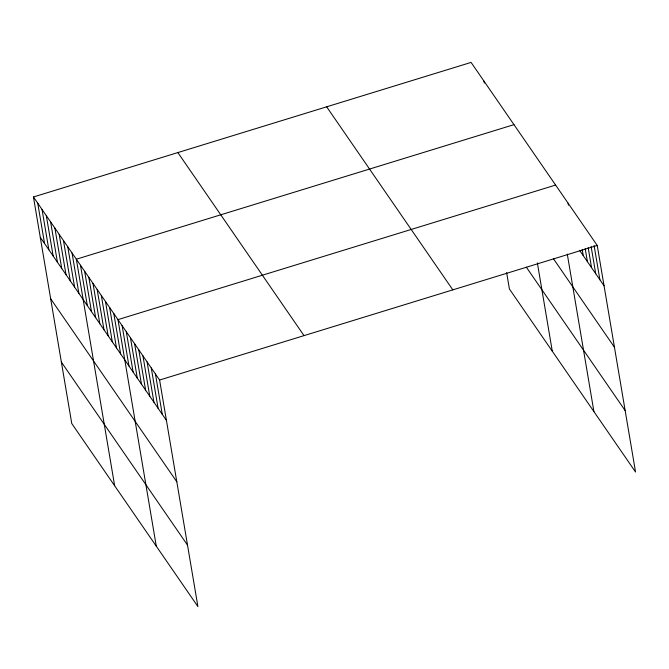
<?xml version="1.0" encoding="UTF-8"?>
<svg xmlns="http://www.w3.org/2000/svg" width="669" height="669" viewBox="0 0 669 669"><rect width="100%" height="100%" fill="white"/><g stroke="black" fill="none" stroke-linecap="round" stroke-linejoin="round"><path stroke-width="1" d="M33.45 196.979L159.598 380.034L197.915 606.591L71.767 423.536L33.45 196.979L471.085 62.409L597.233 245.464L635.55 472.021L509.402 288.966L506.634 272.584M513.976 124.651L76.341 259.212L114.658 485.769M555.605 185.062L117.97 319.623L156.287 546.18M159.598 380.034L597.233 245.464M579.597 250.315L604.057 285.805M553.564 258.911L614.451 347.253M526.352 267.19L625.155 410.574M326.664 106.814L452.813 289.869M177.87 152.574L304.019 335.629M40.274 237.311L166.422 420.366M50.668 298.767L176.817 481.822M61.372 362.08L187.521 545.135M594.089 245.473L599.892 279.767M591.12 246.493L595.728 273.721M588.151 247.513L591.563 267.684M585.183 248.534L587.399 261.638M582.214 249.554L583.243 255.6M568.09 203.184L568.433 205.199M567.279 254.078L593.921 411.619M537.358 262.892L552.293 351.208M483.946 81.083L484.289 83.098M155.434 373.988L162.258 414.328M151.269 367.95L158.093 408.291M147.113 361.912L153.929 402.245M142.949 355.866L149.772 396.207M138.784 349.828L145.608 390.169M134.62 343.791L141.443 384.123M130.455 337.745L137.279 378.085M126.299 331.707L133.114 372.048M122.134 325.661L128.958 366.002M113.805 313.585L120.629 353.918M109.641 307.539L116.465 347.88M105.476 301.502L112.3 341.842M101.32 295.464L108.144 335.796M97.156 289.418L103.979 329.758M92.991 283.38L99.815 323.721M88.826 277.342L95.65 317.675M84.662 271.296L91.486 311.637M80.506 265.259L87.33 305.591M72.051 252.991L78.875 293.331M67.761 246.769L74.585 287.11M63.471 240.547L70.295 280.88M59.181 234.317L66.005 274.658M54.891 228.096L61.715 268.436M50.61 221.874L57.425 262.215M46.32 215.652L53.144 255.984M42.03 209.422L48.854 249.763M37.74 203.2L44.564 243.541"/></g></svg>
